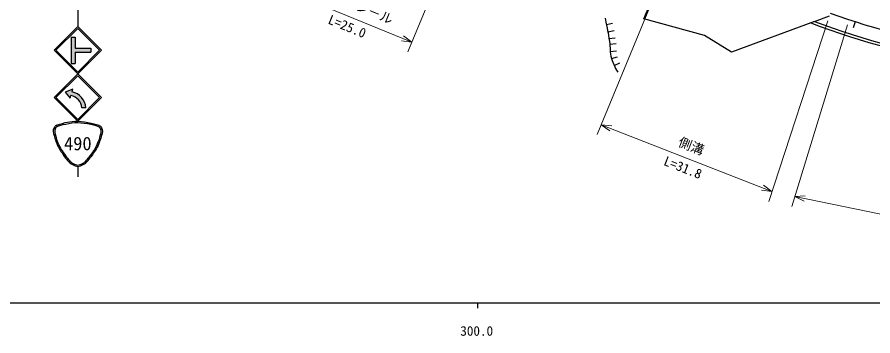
# Model space of a CAD drawing. Units: millimetres, scale not verified. Extents: x 40000 to 680000, y 20000 to 380000.
# Drawn here: x 280538 to 443104, y 198715 to 259345 of the extents above; entities that cross this region are included whole.
import ezdxf
from ezdxf.enums import TextEntityAlignment as Align

# ---------------------------------------------------------------- set-up
doc = ezdxf.new("R2010")
doc.units = ezdxf.units.MM
doc.header["$LTSCALE"] = 1000
doc.linetypes.add('CHAIN', pattern=[18.5, 12, -1.5, 3.5, -1.5])
for name, color, linetype, lineweight in [('M-BGD', 7, 'Continuous', 25), ('M-BMK', 2, 'CHAIN', 13), ('M-STR-HTXT', 7, 'Continuous', 13), ('M-STR-STRC', 7, 'Continuous', 25), ('M-TTL-BAND', 7, 'Continuous', 25)]:
    doc.layers.add(name, color=color, linetype=linetype, lineweight=lineweight)
doc.styles.add('@ＭＳ ゴシック', font='')
doc.styles.add('ＭＳ ゴシック', font='')
doc.styles.get('@ＭＳ ゴシック').set_extended_font_data('@MS Gothic')
doc.styles.get('ＭＳ ゴシック').set_extended_font_data('MS Gothic')

msp = doc.modelspace()

# ---------------------------------------------------------------- hatches: boundary and pattern name
at = {"layer": 'M-STR-STRC'}
for points in [[(290810, 255547), (291560, 255547), (291560, 253422), (294560, 253422), (294560, 252672), (291560, 252672), (291560, 250547), (290810, 250547)], [(290761, 244416), (290595, 243897), (289683, 245081), (291153, 245645), (290987, 245126), (291025, 245117), (291082, 245103), (291138, 245088), (291194, 245073), (291249, 245056), (291304, 245038), (291359, 245019), (291414, 245000), (291468, 244979), (291522, 244958), (291576, 244935), (291629, 244912), (291682, 244887), (291734, 244862), (291786, 244836), (291837, 244809), (291888, 244781), (291938, 244752), (291988, 244722), (292038, 244692), (292086, 244660), (292135, 244628), (292182, 244595), (292229, 244561), (292276, 244526), (292322, 244490), (292367, 244454), (292412, 244417), (292456, 244379), (292499, 244340), (292542, 244301), (292583, 244261), (292625, 244220), (292665, 244178), (292705, 244136), (292744, 244093), (292782, 244049), (292820, 244005), (292856, 243960), (292892, 243914), (292927, 243868), (292962, 243821), (292995, 243773), (293028, 243725), (293060, 243677), (293091, 243628), (293121, 243578), (293150, 243528), (293178, 243477), (293206, 243426), (293232, 243374), (293258, 243322), (293282, 243270), (293306, 243217), (293329, 243163), (293351, 243110), (293372, 243056), (293392, 243001), (293411, 242946), (293429, 242891), (293447, 242836), (293463, 242780), (293478, 242724), (293492, 242667), (293506, 242611), (293518, 242554), (293529, 242497), (293539, 242440), (293549, 242383), (293557, 242325), (293564, 242268), (293570, 242210), (293576, 242152), (293580, 242094), (292837, 242093), (292833, 242138), (292828, 242183), (292822, 242228), (292816, 242272), (292808, 242317), (292800, 242361), (292791, 242405), (292782, 242450), (292772, 242493), (292760, 242537), (292749, 242581), (292736, 242624), (292723, 242667), (292708, 242710), (292694, 242753), (292678, 242795), (292662, 242837), (292645, 242879), (292627, 242920), (292608, 242961), (292589, 243002), (292569, 243043), (292548, 243083), (292527, 243123), (292505, 243162), (292482, 243201), (292459, 243240), (292435, 243278), (292410, 243315), (292385, 243353), (292359, 243390), (292332, 243426), (292305, 243462), (292277, 243497), (292248, 243532), (292219, 243567), (292189, 243601), (292159, 243634), (292128, 243667), (292097, 243699), (292064, 243731), (292032, 243762), (291999, 243793), (291965, 243823), (291931, 243852), (291896, 243881), (291861, 243910), (291825, 243937), (291789, 243964), (291753, 243991), (291716, 244016), (291678, 244041), (291640, 244066), (291602, 244090), (291563, 244113), (291524, 244135), (291484, 244157), (291444, 244178), (291404, 244198), (291363, 244218), (291322, 244237), (291281, 244255), (291239, 244272), (291198, 244289), (291155, 244305), (291113, 244320), (291070, 244335), (291027, 244348), (290984, 244361), (290941, 244374), (290897, 244385), (290853, 244396), (290809, 244406)]]:
    msp.add_hatch(color=256, dxfattribs=at).paths.add_polyline_path(points)

# ---------------------------------------------------------------- linework, layer by layer
at = {"layer": 'M-BGD'}
for p, q in [((399576, 259046), (404855, 271245)), ((411146, 255854), (399576, 259046)), ((431997, 258534), (416228, 252645)), ((431997, 258534), (434862, 259604)), ((392483, 257921), (393659, 258159)), ((439751, 258470), (439371, 257279)), ((392747, 256574), (393927, 256791)), ((392971, 255245), (394157, 255431)), ((416228, 252645), (411146, 255854)), ((393116, 254194), (394310, 254314)), ((393216, 252790), (394410, 252909)), ((393468, 251473), (394619, 251810)), ((393957, 250134), (395047, 250636))]:
    msp.add_line(p, q, dxfattribs=at)
for radius, start, end in [(133587, 249.1331, 262.20376), (131087, 250.12619, 262.21547), (134087, 248.89086, 262.20146)]:
    msp.add_arc((479581, 383360), radius, start, end, dxfattribs=at)
msp.add_open_spline([(392237, 259130), (392664, 257030), (392791, 256460), (393050, 254733), (393240, 253463), (393100, 252703), (393468, 251473), (393787, 250403), (394006, 249976), (394631, 248861)], degree=3, knots=[0, 0, 0, 0, 1, 1, 1, 2, 2, 2, 3, 3, 3, 3], dxfattribs=at)
at = {"layer": 'M-BMK'}
msp.add_arc((498665, 454685), 200000, 247.59214, 259.40936, dxfattribs=at)
at = {"layer": 'M-STR-HTXT'}
for p, q in [((368493, 286029), (354771, 252748)), ((404474, 270320), (390749, 237033)), ((355533, 254597), (332421, 264126)), ((434551, 258654), (423309, 224280)), ((438290, 257892), (427684, 223321)), ((355533, 254597), (353944, 255811)), ((353550, 254854), (355533, 254597)), ((423931, 226181), (391511, 238882)), ((393499, 238660), (391511, 238882)), ((391511, 238882), (393121, 237696)), ((421943, 226403), (423931, 226181)), ((423931, 226181), (422321, 227367)), ((430268, 225353), (428271, 225233)), ((473182, 216035), (428271, 225233)), ((428271, 225233), (430060, 224339))]:
    msp.add_line(p, q, dxfattribs=at)
at = {"layer": 'M-STR-STRC'}
for p, q in [((292060, 269047), (292060, 257547)), ((287560, 253047), (292060, 257547)), ((287914, 253047), (292060, 257194)), ((296560, 253047), (292060, 257547)), ((296206, 253047), (292060, 257194)), ((290810, 255547), (290810, 250547)), ((290810, 255547), (291560, 255547)), ((291560, 255547), (291560, 253422)), ((287561, 253047), (292060, 248547)), ((287914, 253047), (292060, 248901)), ((291560, 253422), (294560, 253422)), ((291560, 252672), (294560, 252672)), ((291560, 252672), (291560, 250547)), ((292060, 248547), (296560, 253047)), ((292060, 248901), (296206, 253047)), ((294560, 253422), (294560, 252672)), ((290810, 250547), (291560, 250547)), ((287559, 244047), (292059, 248547)), ((287913, 244047), (292059, 248194)), ((296560, 244047), (292060, 248547)), ((296206, 244047), (292062, 248192)), ((291153, 245645), (289683, 245081)), ((290987, 245126), (291153, 245645)), ((287560, 244047), (292059, 239547)), ((287913, 244047), (292059, 239901)), ((289683, 245081), (290595, 243897)), ((290595, 243897), (290761, 244416)), ((292060, 239547), (296560, 244047)), ((292060, 239900), (296206, 244047)), ((293580, 242094), (292837, 242093)), ((292069, 230942), (292069, 228942))]:
    msp.add_line(p, q, dxfattribs=at)
for radius, start, end in [(2586, 4.73997, 78.83443), (3327, 3.70323, 77.37188)]:
    msp.add_arc((290260, 241879), radius, start, end, dxfattribs=at)
for points, knots in [([(288069, 238799), (289768, 239328), (290479, 239553), (292069, 239547), (293658, 239540), (295831, 238872), (296069, 238799)], [0, 0, 0, 0, 1, 1, 1, 2, 2, 2, 2]), ([(288166, 238560), (288904, 238790), (290518, 239293), (292069, 239293), (293619, 239293), (295733, 238640), (295971, 238567)], [0, 0, 0, 0, 1, 1, 1, 2, 2, 2, 2]), ([(288069, 238799), (287832, 238652), (287720, 238530), (287569, 238299), (287248, 237808), (287434, 237374), (287569, 236799)], [0, 0, 0, 0, 1, 1, 1, 2, 2, 2, 2]), ([(288162, 238564), (288108, 238516), (287929, 238358), (287819, 238195), (287531, 237768), (287751, 237056), (287806, 236878)], [0, 0, 0, 0, 1, 1, 1, 2, 2, 2, 2]), ([(295973, 238567), (296028, 238518), (296208, 238360), (296319, 238195), (296607, 237768), (296386, 237055), (296331, 236876)], [0, 0, 0, 0, 1, 1, 1, 2, 2, 2, 2]), ([(296069, 238799), (296305, 238652), (296418, 238530), (296569, 238299), (296890, 237808), (296703, 237374), (296569, 236799)], [0, 0, 0, 0, 1, 1, 1, 2, 2, 2, 2]), ([(287569, 236799), (287749, 236100), (287836, 235871), (288069, 235299), (288498, 234244), (288807, 233889), (289569, 232799)], [0, 0, 0, 0, 1, 1, 1, 2, 2, 2, 2]), ([(287806, 236878), (287983, 236191), (288069, 235966), (288297, 235404), (288722, 234358), (289028, 234008), (289783, 232927)], [0, 0, 0, 0, 1, 1, 1, 2, 2, 2, 2]), ([(296332, 236878), (296155, 236191), (296069, 235966), (295840, 235404), (295416, 234358), (295110, 234008), (294354, 232927)], [0, 0, 0, 0, 1, 1, 1, 2, 2, 2, 2]), ([(296569, 236799), (296389, 236100), (296301, 235871), (296069, 235299), (295640, 234244), (295331, 233889), (294569, 232799)], [0, 0, 0, 0, 1, 1, 1, 2, 2, 2, 2]), ([(289569, 232799), (290118, 232072), (290328, 231670), (291069, 231299), (291440, 231113), (291654, 230942), (292069, 230942), (292483, 230942), (292698, 231113), (293069, 231299), (293810, 231670), (294019, 232072), (294569, 232799)], [0, 0, 0, 0, 1, 1, 1, 2, 2, 2, 3, 3, 3, 4, 4, 4, 4]), ([(289746, 232975), (290281, 232268), (290481, 231868), (291206, 231515), (291528, 231359), (291711, 231208), (292069, 231208), (292427, 231208), (292610, 231359), (292932, 231515), (293657, 231868), (293857, 232268), (294392, 232975)], [0, 0, 0, 0, 1, 1, 1, 2, 2, 2, 3, 3, 3, 4, 4, 4, 4])]:
    msp.add_open_spline(points, degree=3, knots=knots, dxfattribs=at)
at = {"layer": 'M-TTL-BAND'}
for p, q in [((40000, 205000), (579000, 205000)), ((368000, 205000), (368000, 204000))]:
    msp.add_line(p, q, dxfattribs=at)

# ---------------------------------------------------------------- texts
at = {"layer": 'M-STR-HTXT', "style": 'ＭＳ ゴシック'}
for s, rotation, p in [('ガ－ドレ－ル', 337.593, (344358, 260286)), ('側溝', 338.605, (408086, 233463))]:
    msp.add_text(s, height=1833, rotation=rotation, dxfattribs=at).set_placement(p, align=Align.BOTTOM_CENTER)
at = {"layer": 'M-STR-HTXT', "style": '@ＭＳ ゴシック'}
for s, rotation, p in [('L=25.0', 337.593, (343596, 258437)), ('L=31.8', 338.605, (407356, 231600))]:
    msp.add_text(s, height=1833, rotation=rotation, dxfattribs=at).set_placement(p, align=Align.TOP_CENTER)
at = {"layer": 'M-STR-STRC', "style": 'ＭＳ ゴシック'}
msp.add_text('490', height=2566, dxfattribs=at).set_placement((292069, 235299), align=Align.MIDDLE_CENTER)
at = {"layer": 'M-TTL-BAND', "style": 'ＭＳ ゴシック'}
msp.add_text('300.0', height=1833, dxfattribs=at).set_placement((367844, 198195), align=Align.BOTTOM_CENTER)

doc.saveas('drawing.dxf')
